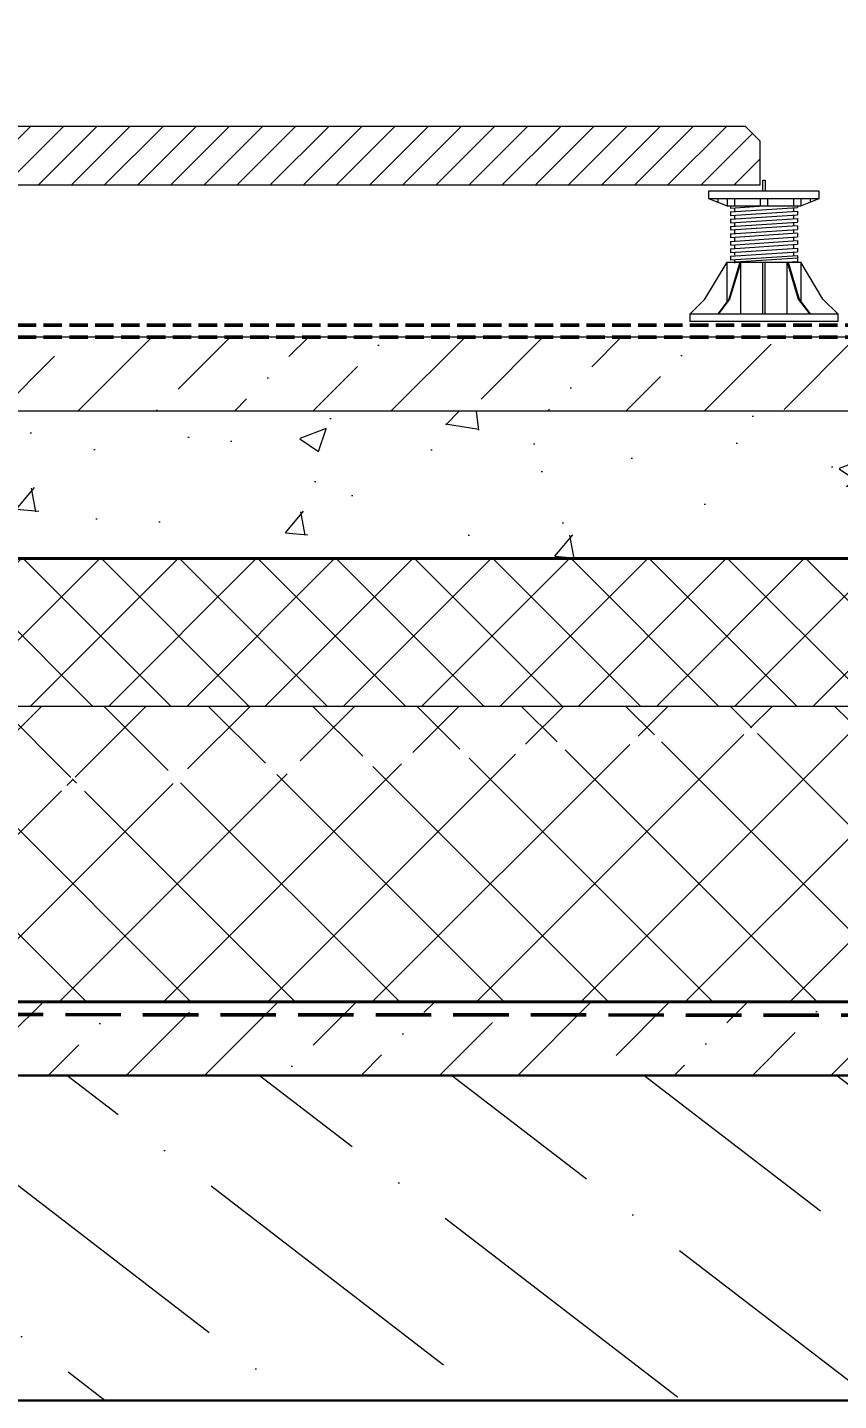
# Model space of a CAD drawing. Header units: millimetres. Extents: x 77165 to 11476408, y -193619 to 427745.
# Drawn here: x 401950 to 403048, y 353229 to 355087 of the extents above; entities that cross this region are included whole.
import ezdxf
from ezdxf import colors
from ezdxf.entities.mleader import LeaderData, LeaderLine
from ezdxf.math import Vec2, Vec3

# ---------------------------------------------------------------- set-up
doc = ezdxf.new("R2010")
doc.units = ezdxf.units.MM
doc.linetypes.add('ГОСТ 2.303 4', pattern=[7, 5, -2, 0])
for name, color, linetype, lineweight in [('A-DETL-GENF', 7, 'Continuous', 18), ('A-DETL-THIN', 7, 'Continuous', 18), ('АР_Перекрытие', 250, 'Continuous', 30), ('АР_Штриховка', 253, 'Continuous', 13), ('СПДС_СИМВОЛЫ', 7, 'Continuous', 25), ('Штриховка', 253, 'Continuous', 13)]:
    doc.layers.add(name, color=color, linetype=linetype, lineweight=lineweight)
doc.layers.add('АР_Кровельный аэратор', color=250, linetype='Continuous')
doc.styles.add('Архитект', font='isocpeur.ttf', dxfattribs={"width": 0.8, "oblique": 8})

# ---------------------------------------------------------------- blocks, each defined once
blk = doc.blocks.new('TN_LIN_Регулируемые пластиковые опоры - TN_LIN_Регулируемые пластиковые опоры-1473405-ТН-КРОВЛЯ Терраса - Водоприемная воронка')
at = {"layer": 'A-DETL-GENF'}
for p, q in [((49.25, 88.17), (49.25, 95.67)), ((49.25, 95.67), (50.75, 95.67)), ((50.75, 95.67), (50.75, 88.17)), ((12.5, 88.17), (12.5, 83.17)), ((87.5, 88.17), (12.5, 88.17)), ((87.5, 83.17), (87.5, 88.17)), ((12.5, 83.17), (87.5, 83.17)), ((12.5, 83.17), (25, 78.17)), ((18.75, 83.17), (18.75, 80.67)), ((25, 83.17), (25, 78.17)), ((25, 78.17), (75, 78.17)), ((27.25, 78.17), (27.25, 76.67)), ((27.25, 76.67), (50, 78.17)), ((27.25, 74.17), (72.75, 77.17)), ((27.25, 71.67), (72.75, 74.67)), ((30, 83.17), (30, 78.17)), ((30, 76.85), (30, 74.35)), ((47.5, 83.17), (47.5, 78.17)), ((52.5, 83.17), (52.5, 78.17)), ((70, 83.17), (70, 78.17)), ((70, 76.99), (70, 74.49)), ((72.75, 78.17), (72.75, 77.17)), ((72.75, 74.67), (72.75, 72.17)), ((75, 78.17), (87.5, 83.17)), ((75, 83.17), (75, 78.17)), ((81.25, 83.17), (81.25, 80.67)), ((27.25, 74.17), (27.25, 72.2)), ((27.25, 73.7), (27.25, 71.67)), ((27.25, 69.17), (72.75, 72.17)), ((27.25, 66.67), (72.75, 69.67)), ((27.25, 69.17), (27.25, 66.67)), ((27.25, 64.17), (72.75, 67.17)), ((30, 71.85), (30, 69.35)), ((30, 66.85), (30, 64.35)), ((70, 71.99), (70, 69.49)), ((70, 66.99), (70, 64.49)), ((72.75, 69.67), (72.75, 67.17)), ((72.75, 64.67), (27.25, 61.67)), ((27.25, 64.17), (27.25, 61.67)), ((27.25, 59.17), (72.75, 62.17)), ((72.75, 59.67), (27.25, 56.67)), ((27.25, 59.17), (27.25, 56.67)), ((27.25, 54.17), (72.75, 57.17)), ((30, 61.85), (30, 59.35)), ((30, 56.85), (30, 54.35)), ((70, 61.99), (70, 59.49)), ((70, 56.99), (70, 54.49)), ((72.75, 64.67), (72.75, 62.17)), ((72.75, 59.67), (72.75, 57.17)), ((27.25, 51.67), (72.75, 54.67)), ((27.25, 54.17), (27.25, 51.67)), ((27.25, 49.17), (72.75, 52.17)), ((27.25, 46.67), (72.75, 49.67)), ((27.25, 49.17), (27.25, 46.67)), ((27.25, 48.7), (27.25, 47.2)), ((27.25, 44.17), (72.75, 47.17)), ((30, 51.85), (30, 49.35)), ((30, 51.31), (30, 49.82)), ((30, 51.31), (30, 49.82)), ((30, 46.85), (30, 44.82)), ((70, 51.99), (70, 49.49)), ((70, 46.99), (70, 44.49)), ((72.75, 54.67), (72.75, 52.17)), ((72.75, 49.67), (72.75, 47.17)), ((10, 15), (25, 40)), ((25, 40), (75, 40)), ((25, 13.47), (25, 40)), ((33.65, 40), (26.15, 15)), ((34.25, 40), (26.75, 15)), ((27.25, 41.67), (72.75, 44.67)), ((27.25, 44.17), (27.25, 41.67)), ((27.25, 40), (72.75, 43)), ((29.54, 40.15), (30.4, 40)), ((30, 41.85), (30, 39.35)), ((34.25, 5), (34.25, 40)), ((49.25, 5), (49.25, 40)), ((50.75, 5), (50.75, 40)), ((65.17, 40), (72.75, 40.5)), ((65.17, 40), (75, 40)), ((65.75, 5), (65.75, 40)), ((65.75, 40), (73.25, 15)), ((65.75, 40), (73.25, 15)), ((66.35, 40), (73.85, 15)), ((70.47, 40.35), (69.3, 40)), ((72.75, 44.67), (72.75, 42.17)), ((72.75, 43), (72.75, 40.5)), ((75, 40), (75, 13.47)), ((90, 15), (75, 40)), ((0, 5), (10, 15)), ((26.15, 15), (18.65, 5)), ((26.75, 15), (19.25, 5)), ((73.25, 15), (80.75, 5)), ((73.85, 15), (81.35, 5)), ((100, 5), (90, 15)), ((0, 5), (100, 5)), ((0, 0), (0, 5)), ((100, 0), (0, 0)), ((100, 5), (100, 0))]:
    blk.add_line(p, q, dxfattribs=at)

msp = doc.modelspace()

# ---------------------------------------------------------------- hatches: boundary and pattern name
at = {"layer": 'A-DETL-GENF'}
h = msp.add_hatch(dxfattribs=at)
h.set_pattern_fill('ANSI31', color=0, scale=9.990009, angle=180)
h.set_pattern_definition([(45, (330548.904, 466876.02), (-22.4282095, 22.4282095), [])])
h.paths.add_polyline_path([(400901.79837, 354873.84322), (400901.79837, 354933.78327), (400921.77839, 354953.76329), (402921.77839, 354953.76329), (402941.75841, 354933.78327), (402941.75841, 354873.84322), (401273.06514, 354873.84322)])
at = {"layer": 'АР_Кровельный аэратор', "lineweight": 15}
h = msp.add_hatch(dxfattribs=at)
h.set_pattern_fill('AR-CONC', color=256, scale=2)
h.set_pattern_definition([(50, (-1315204.05, -59630.93), (364.36934, -31.87817), [38.1, -419.1]), (355, (-1315204.05, -59630.93), (-70.48684, 382.11369), [30.48, -335.28117]), (100.451445, (-1315173.7, -59633.6), (293.882494, 350.235504), [32.38002, -356.18049]), (46.1842, (-1315204.05, -59529.33), (542.15808, -84.08466), [57.15, -628.65]), (96.635558, (-1315158.9, -59536.34), (474.80827, 494.85225), [48.57005, -534.27122]), (351.18415, (-1315204.05, -59529.33), (474.80827, 494.85225), [45.71993, -502.91946]), (21, (-1315153.25, -59554.73), (303.22878, -204.530396), [38.1, -419.1]), (326, (-1315153.25, -59554.73), (123.60406, 368.37593), [30.48, -335.28]), (71.451445, (-1315128, -59571.77), (426.83284, 163.84554), [32.38002, -356.179875]), (37.5, (-1315204.05, -59630.93), (6.1772065, 169.110078), [0, -331.216, 0, -340.36, 0, -336.55]), (7.5, (-1315204.05, -59630.93), (133.639325, 200.36115), [0, -194.056, 0, -323.596, 0, -128.27]), (327.5, (-1315317.34, -59630.93), (271.18119, -11.457488), [0, -127, 0, -396.24, 0, -525.78]), (317.5, (-1315368.14, -59630.93), (296.258363, 50.852982), [0, -165.1, 0, -263.144, 0, -373.38])])
h.paths.add_polyline_path([(400206.99326, 354369.42694), (403327.00653, 354368.42794), (403327.00653, 354568.22811), (400206.99326, 354568.22811)])
at = {"layer": 'АР_Штриховка', "transparency": 33554559}
h = msp.add_hatch(dxfattribs=at)
h.set_pattern_fill('ANSI36', color=256, scale=50, angle=97.43388889)
h.set_pattern_definition([(142.433889, (-1316364.05, -59231.33), (-316.994321, 43.542487), [396.875, -79.375, 0, -79.375])])
h.paths.add_polyline_path([(397547.45284, 353669.12732), (397547.45284, 353229.12732), (403327.26624, 353229.12732), (403327.26624, 353669.12732)])
at = {"layer": 'Штриховка', "ltscale": 15}
h = msp.add_hatch(dxfattribs=at)
h.set_pattern_fill('БЕТОН И ИЗДЕЛИЯ ИЗ НЕГО', color=256, scale=29.970027, angle=180, pattern_type=2)
h.set_pattern_definition([(45, (524474.985, 420230.125), (39.735017, 145.69506), [187.312666, -40.459536, 0, -40.459536])])
edge = h.paths.add_edge_path()
edge.add_line((403315.9376, 354568.22811), (400195.92433, 354568.22811))
edge.add_line((400195.92433, 354668.1282), (400195.92433, 354568.22811))
edge.add_line((400195.92433, 354668.1282), (400235.88436, 354668.1282))
edge.add_line((400235.88436, 354668.1282), (400435.68454, 354668.1282))
edge.add_line((400435.68454, 354668.1282), (403304.94859, 354668.6277))
edge.add_line((403315.9376, 354568.22811), (403304.94859, 354668.6277))
at = {"layer": 'Штриховка', "ltscale": 10}
h = msp.add_hatch(dxfattribs=at)
h.set_pattern_fill('НЕМЕТАЛЛИЧЕСКИЕ МАТЕРИАЛЫ', color=256, scale=29.970027, angle=180, pattern_type=2)
h.set_pattern_definition([(45, (524486.054, 420330.025), (-52.980022, 52.980022), []), (135, (524486.054, 420330.025), (-52.980022, -52.980022), [])])
edge = h.paths.add_edge_path()
edge.add_line((400007.19308, 354368.42794), (400007.19308, 354168.62776))
edge.add_line((400206.99326, 354368.42794), (400007.19308, 354368.42794))
edge.add_line((403327.00653, 354368.42794), (400206.99326, 354368.42794))
edge.add_line((403327.00653, 354168.62776), (403327.00653, 354368.42794))
edge.add_line((403327.00653, 354168.62776), (400007.19308, 354168.62776))
at = {"layer": 'Штриховка', "ltscale": 75}
h = msp.add_hatch(dxfattribs=at)
h.set_pattern_fill('НЕМЕТАЛЛИЧЕСКИЕ МАТЕРИАЛЫ', color=256, scale=39.960035, angle=180, pattern_type=2)
h.set_pattern_definition([(45, (538770.75, 420330.02), (-70.64003, 70.64003), []), (135, (538770.75, 420330.02), (-70.64003, -70.64003), [])])
edge = h.paths.add_edge_path()
edge.add_line((400007.19308, 353973.82259), (400007.19308, 353769.02741))
edge.add_line((403327.00653, 354165.17917), (400007.19308, 353973.82259))
edge.add_line((403327.00653, 354165.17917), (403327.00653, 353769.02741))
edge.add_line((403327.00653, 353769.02741), (400007.19308, 353769.02741))
edge = h.paths.add_edge_path()
edge.add_line((403327.00653, 354168.62776), (400007.19308, 354168.62776))
edge.add_line((402005.19485, 354072.01809), (403327.00653, 354168.62776))
edge.add_line((402025.17486, 354067.02309), (402005.19485, 354072.01809))
edge.add_line((401985.21483, 354057.03308), (402025.17486, 354067.02309))
edge.add_line((402005.19485, 354052.03808), (401985.21483, 354057.03308))
edge.add_line((402005.19485, 354052.03808), (403327.00653, 354165.17917))
edge.add_line((403327.00653, 354165.17917), (400007.19308, 353973.82259))
edge.add_line((400007.19308, 354168.62776), (400007.19308, 353973.82259))
at = {"layer": 'Штриховка', "ltscale": 15}
h = msp.add_hatch(dxfattribs=at)
h.set_pattern_fill('БЕТОН И ИЗДЕЛИЯ ИЗ НЕГО', color=256, scale=29.970027, angle=180, pattern_type=2)
h.set_pattern_definition([(45, (524486.054, 420230.125), (39.735017, 145.69506), [187.312666, -40.459536, 0, -40.459536])])
edge = h.paths.add_edge_path()
edge.add_line((400007.19308, 353669.12732), (403327.00653, 353669.12732))
edge.add_line((403327.00653, 353768.02841), (403327.00653, 353669.12732))
edge.add_line((403327.00653, 353768.02841), (400007.19308, 353769.02741))
edge.add_line((400007.19308, 353769.02741), (400007.19308, 353669.12732))

# ---------------------------------------------------------------- linework, layer by layer
at = {"layer": 'A-DETL-THIN', "color": 0}
for p, q in [((400921.77839, 354953.76329), (402921.77839, 354953.76329)), ((402921.77839, 354953.76329), (402941.75841, 354933.78327)), ((402941.75841, 354933.78327), (402941.75841, 354873.84322)), ((402941.75841, 354873.84322), (400901.79837, 354873.84322))]:
    msp.add_line(p, q, dxfattribs=at)
at = {"layer": 'АР_Перекрытие', "lineweight": 30, "ltscale": 100, "elevation": 0}
msp.add_lwpolyline([(397547.45284, 353669.12732), (397547.45284, 353229.12732), (403327.26624, 353229.12732), (403327.26624, 353669.12732)], close=True, dxfattribs=at)
at = {"layer": 'СПДС_СИМВОЛЫ', "color": 30, "linetype": 'Continuous', "ltscale": 2.5}
msp.add_line((400007.19308, 354369.42694), (403327.00653, 354369.42694), dxfattribs=at)
at = {"layer": 'СПДС_СИМВОЛЫ', "color": 3, "linetype": 'Continuous', "ltscale": 2.5}
msp.add_line((403327.00653, 353768.02841), (400006.19408, 353768.02841), dxfattribs=at)
msp.add_lwpolyline([(403327.00653, 353769.02741), (400007.19308, 353769.02741), (400007.19308, 354408.38797)], dxfattribs=at)
at = {"layer": 'СПДС_СИМВОЛЫ', "color": 30, "linetype": 'Continuous', "ltscale": 2.5}
msp.add_lwpolyline([(400007.19308, 354368.42794), (403327.00653, 354368.42794)], dxfattribs=at)
at = {"layer": 'СПДС_СИМВОЛЫ', "color": 30, "linetype": 'Continuous', "ltscale": 2.5, "const_width": 0.999}
for points in [[(401951.2488, 354368.92744), (401955.2448, 354368.92744)], [(401958.24181, 354368.92744), (401962.23781, 354368.92744)], [(401965.23481, 354368.92744), (401969.23082, 354368.92744)], [(401972.22782, 354368.92744), (401976.22382, 354368.92744)], [(401979.22082, 354368.92744), (401983.21683, 354368.92744)], [(401986.21383, 354368.92744), (401990.20983, 354368.92744)], [(401993.20684, 354368.92744), (401997.20284, 354368.92744)], [(402000.19984, 354368.92744), (402004.19585, 354368.92744)], [(402007.19285, 354368.92744), (402011.18885, 354368.92744)], [(402014.18586, 354368.92744), (402018.18186, 354368.92744)], [(402021.17886, 354368.92744), (402025.17486, 354368.92744)], [(402028.17187, 354368.92744), (402032.16787, 354368.92744)], [(402035.16487, 354368.92744), (402039.16088, 354368.92744)], [(402042.15788, 354368.92744), (402046.15388, 354368.92744)], [(402049.15089, 354368.92744), (402053.14689, 354368.92744)], [(402056.14389, 354368.92744), (402060.1399, 354368.92744)], [(402063.1369, 354368.92744), (402067.1329, 354368.92744)], [(402070.1299, 354368.92744), (402074.12591, 354368.92744)], [(402077.12291, 354368.92744), (402081.11891, 354368.92744)], [(402084.11592, 354368.92744), (402088.11192, 354368.92744)], [(402091.10892, 354368.92744), (402095.10493, 354368.92744)], [(402098.10193, 354368.92744), (402102.09793, 354368.92744)], [(402105.09494, 354368.92744), (402109.09094, 354368.92744)], [(402112.08794, 354368.92744), (402116.08395, 354368.92744)], [(402119.08095, 354368.92744), (402123.07695, 354368.92744)], [(402126.07395, 354368.92744), (402130.06996, 354368.92744)], [(402133.06696, 354368.92744), (402137.06296, 354368.92744)], [(402140.05997, 354368.92744), (402144.05597, 354368.92744)], [(402147.05297, 354368.92744), (402151.04898, 354368.92744)], [(402154.04598, 354368.92744), (402158.04198, 354368.92744)], [(402161.03898, 354368.92744), (402165.03499, 354368.92744)], [(402168.03199, 354368.92744), (402172.02799, 354368.92744)], [(402175.025, 354368.92744), (402179.021, 354368.92744)], [(402182.018, 354368.92744), (402186.01401, 354368.92744)], [(402189.01101, 354368.92744), (402193.00701, 354368.92744)], [(402196.00402, 354368.92744), (402200.00002, 354368.92744)], [(402202.99702, 354368.92744), (402206.99303, 354368.92744)], [(402209.99003, 354368.92744), (402213.98603, 354368.92744)], [(402216.98303, 354368.92744), (402220.97904, 354368.92744)], [(402223.97604, 354368.92744), (402227.97204, 354368.92744)], [(402230.96905, 354368.92744), (402234.96505, 354368.92744)], [(402237.96205, 354368.92744), (402241.95806, 354368.92744)], [(402244.95506, 354368.92744), (402248.95106, 354368.92744)], [(402251.94807, 354368.92744), (402255.94407, 354368.92744)], [(402258.94107, 354368.92744), (402262.93708, 354368.92744)], [(402265.93408, 354368.92744), (402269.93008, 354368.92744)], [(402272.92708, 354368.92744), (402276.92309, 354368.92744)], [(402279.92009, 354368.92744), (402283.91609, 354368.92744)], [(402286.9131, 354368.92744), (402290.9091, 354368.92744)], [(402293.9061, 354368.92744), (402297.90211, 354368.92744)], [(402300.89911, 354368.92744), (402304.89511, 354368.92744)], [(402307.89211, 354368.92744), (402311.88812, 354368.92744)], [(402314.88512, 354368.92744), (402318.88112, 354368.92744)], [(402321.87813, 354368.92744), (402325.87413, 354368.92744)], [(402328.87113, 354368.92744), (402332.86714, 354368.92744)], [(402335.86414, 354368.92744), (402339.86014, 354368.92744)], [(402342.85715, 354368.92744), (402346.85315, 354368.92744)], [(402349.85015, 354368.92744), (402353.84616, 354368.92744)], [(402356.84316, 354368.92744), (402360.83916, 354368.92744)], [(402363.83616, 354368.92744), (402367.83217, 354368.92744)], [(402370.82917, 354368.92744), (402374.82517, 354368.92744)], [(402377.82218, 354368.92744), (402381.81818, 354368.92744)], [(402384.81518, 354368.92744), (402388.81119, 354368.92744)], [(402391.80819, 354368.92744), (402395.80419, 354368.92744)], [(402398.8012, 354368.92744), (402402.7972, 354368.92744)], [(402405.7942, 354368.92744), (402409.7902, 354368.92744)], [(402412.78721, 354368.92744), (402416.78321, 354368.92744)], [(402419.78021, 354368.92744), (402423.77622, 354368.92744)], [(402426.77322, 354368.92744), (402430.76922, 354368.92744)], [(402433.76623, 354368.92744), (402437.76223, 354368.92744)], [(402440.75923, 354368.92744), (402444.75524, 354368.92744)], [(402447.75224, 354368.92744), (402451.74824, 354368.92744)], [(402454.74524, 354368.92744), (402458.74125, 354368.92744)], [(402461.73825, 354368.92744), (402465.73425, 354368.92744)], [(402468.73126, 354368.92744), (402472.72726, 354368.92744)], [(402475.72426, 354368.92744), (402479.72027, 354368.92744)], [(402482.71727, 354368.92744), (402486.71327, 354368.92744)], [(402489.71028, 354368.92744), (402493.70628, 354368.92744)], [(402496.70328, 354368.92744), (402500.69929, 354368.92744)], [(402503.69629, 354368.92744), (402507.69229, 354368.92744)], [(402510.68929, 354368.92744), (402514.6853, 354368.92744)], [(402517.6823, 354368.92744), (402521.6783, 354368.92744)], [(402524.67531, 354368.92744), (402528.67131, 354368.92744)], [(402531.66831, 354368.92744), (402535.66432, 354368.92744)], [(402538.66132, 354368.92744), (402542.65732, 354368.92744)], [(402545.65433, 354368.92744), (402549.65033, 354368.92744)], [(402552.64733, 354368.92744), (402556.64333, 354368.92744)], [(402559.64034, 354368.92744), (402563.63634, 354368.92744)], [(402566.63334, 354368.92744), (402570.62935, 354368.92744)], [(402573.62635, 354368.92744), (402577.62235, 354368.92744)], [(402580.61936, 354368.92744), (402584.61536, 354368.92744)], [(402587.61236, 354368.92744), (402591.60837, 354368.92744)], [(402594.60537, 354368.92744), (402598.60137, 354368.92744)], [(402601.59837, 354368.92744), (402605.59438, 354368.92744)], [(402608.59138, 354368.92744), (402612.58738, 354368.92744)], [(402615.58439, 354368.92744), (402619.58039, 354368.92744)], [(402622.57739, 354368.92744), (402626.5734, 354368.92744)], [(402629.5704, 354368.92744), (402633.5664, 354368.92744)], [(402636.56341, 354368.92744), (402640.55941, 354368.92744)], [(402643.55641, 354368.92744), (402647.55242, 354368.92744)], [(402650.54942, 354368.92744), (402654.54542, 354368.92744)], [(402657.54242, 354368.92744), (402661.53843, 354368.92744)], [(402664.53543, 354368.92744), (402668.53143, 354368.92744)], [(402671.52844, 354368.92744), (402675.52444, 354368.92744)], [(402678.52144, 354368.92744), (402682.51745, 354368.92744)], [(402685.51445, 354368.92744), (402689.51045, 354368.92744)], [(402692.50745, 354368.92744), (402696.50346, 354368.92744)], [(402699.50046, 354368.92744), (402703.49646, 354368.92744)], [(402706.49347, 354368.92744), (402710.48947, 354368.92744)], [(402713.48647, 354368.92744), (402717.48248, 354368.92744)], [(402720.47948, 354368.92744), (402724.47548, 354368.92744)], [(402727.47249, 354368.92744), (402731.46849, 354368.92744)], [(402734.46549, 354368.92744), (402738.4615, 354368.92744)], [(402741.4585, 354368.92744), (402745.4545, 354368.92744)], [(402748.4515, 354368.92744), (402752.44751, 354368.92744)], [(402755.44451, 354368.92744), (402759.44051, 354368.92744)], [(402762.43752, 354368.92744), (402766.43352, 354368.92744)], [(402769.43052, 354368.92744), (402773.42653, 354368.92744)], [(402776.42353, 354368.92744), (402780.41953, 354368.92744)], [(402783.41654, 354368.92744), (402787.41254, 354368.92744)], [(402790.40954, 354368.92744), (402794.40555, 354368.92744)], [(402797.40255, 354368.92744), (402801.39855, 354368.92744)], [(402804.39555, 354368.92744), (402808.39156, 354368.92744)], [(402811.38856, 354368.92744), (402815.38456, 354368.92744)], [(402818.38157, 354368.92744), (402822.37757, 354368.92744)], [(402825.37457, 354368.92744), (402829.37058, 354368.92744)], [(402832.36758, 354368.92744), (402836.36358, 354368.92744)], [(402839.36058, 354368.92744), (402843.35659, 354368.92744)], [(402846.35359, 354368.92744), (402850.34959, 354368.92744)], [(402853.3466, 354368.92744), (402857.3426, 354368.92744)], [(402860.3396, 354368.92744), (402864.33561, 354368.92744)], [(402867.33261, 354368.92744), (402871.32861, 354368.92744)], [(402874.32562, 354368.92744), (402878.32162, 354368.92744)], [(402881.31862, 354368.92744), (402885.31463, 354368.92744)], [(402888.31163, 354368.92744), (402892.30763, 354368.92744)], [(402895.30463, 354368.92744), (402899.30064, 354368.92744)], [(402902.29764, 354368.92744), (402906.29364, 354368.92744)], [(402909.29065, 354368.92744), (402913.28665, 354368.92744)], [(402916.28365, 354368.92744), (402920.27966, 354368.92744)], [(402923.27666, 354368.92744), (402927.27266, 354368.92744)], [(402930.26967, 354368.92744), (402934.26567, 354368.92744)], [(402937.26267, 354368.92744), (402941.25867, 354368.92744)], [(402944.25568, 354368.92744), (402948.25168, 354368.92744)], [(402951.24868, 354368.92744), (402955.24469, 354368.92744)], [(402958.24169, 354368.92744), (402962.23769, 354368.92744)], [(402965.2347, 354368.92744), (402969.2307, 354368.92744)], [(402972.2277, 354368.92744), (402976.22371, 354368.92744)], [(402979.22071, 354368.92744), (402983.21671, 354368.92744)], [(402986.21371, 354368.92744), (402990.20972, 354368.92744)], [(402993.20672, 354368.92744), (402997.20272, 354368.92744)], [(403000.19973, 354368.92744), (403004.19573, 354368.92744)], [(403007.19273, 354368.92744), (403011.18874, 354368.92744)], [(403014.18574, 354368.92744), (403018.18174, 354368.92744)], [(403021.17875, 354368.92744), (403025.17475, 354368.92744)], [(403028.17175, 354368.92744), (403032.16776, 354368.92744)], [(403035.16476, 354368.92744), (403039.16076, 354368.92744)], [(403042.15776, 354368.92744), (403046.15377, 354368.92744)]]:
    msp.add_lwpolyline(points, dxfattribs=at)
at = {"layer": 'СПДС_СИМВОЛЫ', "color": 3, "linetype": 'Continuous', "ltscale": 2.5, "const_width": 0.999}
for points in [[(401956.37732, 353768.52791), (401952.38131, 353768.52791)], [(401963.37032, 353768.52791), (401959.37432, 353768.52791)], [(401970.36333, 353768.52791), (401966.36733, 353768.52791)], [(401977.35634, 353768.52791), (401973.36033, 353768.52791)], [(401984.34934, 353768.52791), (401980.35334, 353768.52791)], [(401991.34235, 353768.52791), (401987.34635, 353768.52791)], [(401998.33536, 353768.52791), (401994.33935, 353768.52791)], [(402005.32836, 353768.52791), (402001.33236, 353768.52791)], [(402012.32137, 353768.52791), (402008.32536, 353768.52791)], [(402019.31437, 353768.52791), (402015.31837, 353768.52791)], [(402026.30738, 353768.52791), (402022.31138, 353768.52791)], [(402033.30039, 353768.52791), (402029.30438, 353768.52791)], [(402040.29339, 353768.52791), (402036.29739, 353768.52791)], [(402047.2864, 353768.52791), (402043.2904, 353768.52791)], [(402054.27941, 353768.52791), (402050.2834, 353768.52791)], [(402061.27241, 353768.52791), (402057.27641, 353768.52791)], [(402068.26542, 353768.52791), (402064.26941, 353768.52791)], [(402075.25842, 353768.52791), (402071.26242, 353768.52791)], [(402082.25143, 353768.52791), (402078.25543, 353768.52791)], [(402089.24444, 353768.52791), (402085.24843, 353768.52791)], [(402096.23744, 353768.52791), (402092.24144, 353768.52791)], [(402103.23045, 353768.52791), (402099.23444, 353768.52791)], [(402110.22345, 353768.52791), (402106.22745, 353768.52791)], [(402117.21646, 353768.52791), (402113.22046, 353768.52791)], [(402124.20947, 353768.52791), (402120.21346, 353768.52791)], [(402131.20247, 353768.52791), (402127.20647, 353768.52791)], [(402138.19548, 353768.52791), (402134.19948, 353768.52791)], [(402145.18849, 353768.52791), (402141.19248, 353768.52791)], [(402152.18149, 353768.52791), (402148.18549, 353768.52791)], [(402159.1745, 353768.52791), (402155.17849, 353768.52791)], [(402166.1675, 353768.52791), (402162.1715, 353768.52791)], [(402173.16051, 353768.52791), (402169.16451, 353768.52791)], [(402180.15352, 353768.52791), (402176.15751, 353768.52791)], [(402187.14652, 353768.52791), (402183.15052, 353768.52791)], [(402194.13953, 353768.52791), (402190.14353, 353768.52791)], [(402201.13253, 353768.52791), (402197.13653, 353768.52791)], [(402208.12554, 353768.52791), (402204.12954, 353768.52791)], [(402215.11855, 353768.52791), (402211.12254, 353768.52791)], [(402222.11155, 353768.52791), (402218.11555, 353768.52791)], [(402229.10456, 353768.52791), (402225.10856, 353768.52791)], [(402236.09757, 353768.52791), (402232.10156, 353768.52791)], [(402243.09057, 353768.52791), (402239.09457, 353768.52791)], [(402250.08358, 353768.52791), (402246.08757, 353768.52791)], [(402257.07658, 353768.52791), (402253.08058, 353768.52791)], [(402264.06959, 353768.52791), (402260.07359, 353768.52791)], [(402271.0626, 353768.52791), (402267.06659, 353768.52791)], [(402278.0556, 353768.52791), (402274.0596, 353768.52791)], [(402285.04861, 353768.52791), (402281.05261, 353768.52791)], [(402292.04162, 353768.52791), (402288.04561, 353768.52791)], [(402299.03462, 353768.52791), (402295.03862, 353768.52791)], [(402306.02763, 353768.52791), (402302.03162, 353768.52791)], [(402313.02063, 353768.52791), (402309.02463, 353768.52791)], [(402320.01364, 353768.52791), (402316.01764, 353768.52791)], [(402327.00665, 353768.52791), (402323.01064, 353768.52791)], [(402333.99965, 353768.52791), (402330.00365, 353768.52791)], [(402340.99266, 353768.52791), (402336.99666, 353768.52791)], [(402347.98566, 353768.52791), (402343.98966, 353768.52791)], [(402354.97867, 353768.52791), (402350.98267, 353768.52791)], [(402361.97168, 353768.52791), (402357.97567, 353768.52791)], [(402368.96468, 353768.52791), (402364.96868, 353768.52791)], [(402375.95769, 353768.52791), (402371.96169, 353768.52791)], [(402382.9507, 353768.52791), (402378.95469, 353768.52791)], [(402389.9437, 353768.52791), (402385.9477, 353768.52791)], [(402396.93671, 353768.52791), (402392.9407, 353768.52791)], [(402403.92971, 353768.52791), (402399.93371, 353768.52791)], [(402410.92272, 353768.52791), (402406.92672, 353768.52791)], [(402417.91573, 353768.52791), (402413.91972, 353768.52791)], [(402424.90873, 353768.52791), (402420.91273, 353768.52791)], [(402431.90174, 353768.52791), (402427.90574, 353768.52791)], [(402438.89475, 353768.52791), (402434.89874, 353768.52791)], [(402445.88775, 353768.52791), (402441.89175, 353768.52791)], [(402452.88076, 353768.52791), (402448.88475, 353768.52791)], [(402459.87376, 353768.52791), (402455.87776, 353768.52791)], [(402466.86677, 353768.52791), (402462.87077, 353768.52791)], [(402473.85978, 353768.52791), (402469.86377, 353768.52791)], [(402480.85278, 353768.52791), (402476.85678, 353768.52791)], [(402487.84579, 353768.52791), (402483.84978, 353768.52791)], [(402494.83879, 353768.52791), (402490.84279, 353768.52791)], [(402501.8318, 353768.52791), (402497.8358, 353768.52791)], [(402508.82481, 353768.52791), (402504.8288, 353768.52791)], [(402515.81781, 353768.52791), (402511.82181, 353768.52791)], [(402522.81082, 353768.52791), (402518.81482, 353768.52791)], [(402529.80383, 353768.52791), (402525.80782, 353768.52791)], [(402536.79683, 353768.52791), (402532.80083, 353768.52791)], [(402543.78984, 353768.52791), (402539.79383, 353768.52791)], [(402550.78284, 353768.52791), (402546.78684, 353768.52791)], [(402557.77585, 353768.52791), (402553.77985, 353768.52791)], [(402564.76886, 353768.52791), (402560.77285, 353768.52791)], [(402571.76186, 353768.52791), (402567.76586, 353768.52791)], [(402578.75487, 353768.52791), (402574.75887, 353768.52791)], [(402585.74788, 353768.52791), (402581.75187, 353768.52791)], [(402592.74088, 353768.52791), (402588.74488, 353768.52791)], [(402599.73389, 353768.52791), (402595.73788, 353768.52791)], [(402606.72689, 353768.52791), (402602.73089, 353768.52791)], [(402613.7199, 353768.52791), (402609.7239, 353768.52791)], [(402620.71291, 353768.52791), (402616.7169, 353768.52791)], [(402627.70591, 353768.52791), (402623.70991, 353768.52791)], [(402634.69892, 353768.52791), (402630.70291, 353768.52791)], [(402641.69192, 353768.52791), (402637.69592, 353768.52791)], [(402648.68493, 353768.52791), (402644.68893, 353768.52791)], [(402655.67794, 353768.52791), (402651.68193, 353768.52791)], [(402662.67094, 353768.52791), (402658.67494, 353768.52791)], [(402669.66395, 353768.52791), (402665.66795, 353768.52791)], [(402676.65696, 353768.52791), (402672.66095, 353768.52791)], [(402683.64996, 353768.52791), (402679.65396, 353768.52791)], [(402690.64297, 353768.52791), (402686.64696, 353768.52791)], [(402697.63597, 353768.52791), (402693.63997, 353768.52791)], [(402704.62898, 353768.52791), (402700.63298, 353768.52791)], [(402711.62199, 353768.52791), (402707.62598, 353768.52791)], [(402718.61499, 353768.52791), (402714.61899, 353768.52791)], [(402725.608, 353768.52791), (402721.612, 353768.52791)], [(402732.601, 353768.52791), (402728.605, 353768.52791)], [(402739.59401, 353768.52791), (402735.59801, 353768.52791)], [(402746.58702, 353768.52791), (402742.59101, 353768.52791)], [(402753.58002, 353768.52791), (402749.58402, 353768.52791)], [(402760.57303, 353768.52791), (402756.57703, 353768.52791)], [(402767.56604, 353768.52791), (402763.57003, 353768.52791)], [(402774.55904, 353768.52791), (402770.56304, 353768.52791)], [(402781.55205, 353768.52791), (402777.55604, 353768.52791)], [(402788.54505, 353768.52791), (402784.54905, 353768.52791)], [(402795.53806, 353768.52791), (402791.54206, 353768.52791)], [(402802.53107, 353768.52791), (402798.53506, 353768.52791)], [(402809.52407, 353768.52791), (402805.52807, 353768.52791)], [(402816.51708, 353768.52791), (402812.52108, 353768.52791)], [(402823.51009, 353768.52791), (402819.51408, 353768.52791)], [(402830.50309, 353768.52791), (402826.50709, 353768.52791)], [(402837.4961, 353768.52791), (402833.50009, 353768.52791)], [(402844.4891, 353768.52791), (402840.4931, 353768.52791)], [(402851.48211, 353768.52791), (402847.48611, 353768.52791)], [(402858.47512, 353768.52791), (402854.47911, 353768.52791)], [(402865.46812, 353768.52791), (402861.47212, 353768.52791)], [(402872.46113, 353768.52791), (402868.46513, 353768.52791)], [(402879.45413, 353768.52791), (402875.45813, 353768.52791)], [(402886.44714, 353768.52791), (402882.45114, 353768.52791)], [(402893.44015, 353768.52791), (402889.44414, 353768.52791)], [(402900.43315, 353768.52791), (402896.43715, 353768.52791)], [(402907.42616, 353768.52791), (402903.43016, 353768.52791)], [(402914.41917, 353768.52791), (402910.42316, 353768.52791)], [(402921.41217, 353768.52791), (402917.41617, 353768.52791)], [(402928.40518, 353768.52791), (402924.40917, 353768.52791)], [(402935.39818, 353768.52791), (402931.40218, 353768.52791)], [(402942.39119, 353768.52791), (402938.39519, 353768.52791)], [(402949.3842, 353768.52791), (402945.38819, 353768.52791)], [(402956.3772, 353768.52791), (402952.3812, 353768.52791)], [(402963.37021, 353768.52791), (402959.37421, 353768.52791)], [(402970.36322, 353768.52791), (402966.36721, 353768.52791)], [(402977.35622, 353768.52791), (402973.36022, 353768.52791)], [(402984.34923, 353768.52791), (402980.35322, 353768.52791)], [(402991.34223, 353768.52791), (402987.34623, 353768.52791)], [(402998.33524, 353768.52791), (402994.33924, 353768.52791)], [(403005.32825, 353768.52791), (403001.33224, 353768.52791)], [(403012.32125, 353768.52791), (403008.32525, 353768.52791)], [(403019.31426, 353768.52791), (403015.31825, 353768.52791)], [(403026.30726, 353768.52791), (403022.31126, 353768.52791)], [(403033.30027, 353768.52791), (403029.30427, 353768.52791)], [(403040.29328, 353768.52791), (403036.29727, 353768.52791)], [(403047.28628, 353768.52791), (403043.29028, 353768.52791)]]:
    msp.add_lwpolyline(points, dxfattribs=at)
at = {"layer": 'Штриховка', "color": 6, "linetype": 'ГОСТ 2.303 4', "lineweight": 50, "ltscale": 15}
msp.add_lwpolyline([(400006.69358, 355063.96184), (400006.69358, 353752.66455), (403327.00653, 353750.55473)], dxfattribs=at)
at = {"layer": 'Штриховка', "color": 5, "linetype": 'ГОСТ 2.303 4', "lineweight": 50, "ltscale": 5}
msp.add_lwpolyline([(403327.00653, 354684.69905), (400759.3305, 354684.69905), (400747.23362, 354697.59098), (400682.00595, 354697.59098), (400658.97598, 354717.10459), (400446.75347, 354717.10459)], dxfattribs=at)
at = {"layer": 'Штриховка', "color": 1, "linetype": 'ГОСТ 2.303 4', "lineweight": 50, "ltscale": 5}
msp.add_lwpolyline([(403327.00653, 354668.1282), (400664.5647, 354668.1282), (400647.94569, 354683.32676), (400450.89147, 354683.32676)], dxfattribs=at)
at = {"layer": 'Штриховка', "ltscale": 20}
for points in [[(403327.00653, 354668.1282), (400206.99326, 354668.1282)], [(403327.00653, 354568.22811), (400206.99326, 354568.22811)], [(403327.00653, 354368.42794), (400007.19308, 354368.42794)], [(403327.00653, 354168.62776), (400007.19308, 354168.62776)], [(403327.00653, 353769.02741), (400007.19308, 353769.02741)]]:
    msp.add_lwpolyline(points, dxfattribs=at)

# ---------------------------------------------------------------- block references
at = {"layer": 'A-DETL-GENF', "color": 0, "xscale": 1.998001766994903, "yscale": 1.998001766994903, "zscale": 1.998001766994903}
msp.add_blockref('TN_LIN_Регулируемые пластиковые опоры - TN_LIN_Регулируемые пластиковые опоры-1473405-ТН-КРОВЛЯ Терраса - Водоприемная воронка', (402847.35282, 354689.69406), dxfattribs=at)

# ---------------------------------------------------------------- leaders
at = {"layer": 'АР_Кровельный аэратор', "lineweight": 15}
ml = msp.add_multileader_mtext('Standard', dxfattribs=at)
ml.set_content('{\\C256;Техноэласт ЭКП - 1 слой}', color=256, style='Архитект')
ml.set_leader_properties()
ml.build(insert=Vec2(0, 0))
ml.multileader.update_dxf_attribs({"text_left_attachment_type": 6, "text_right_attachment_type": 6, "dogleg_length": 50, "arrow_head_size": 124.87511})
ctx = ml.context
ctx.base_point, ctx.char_height, ctx.arrow_head_size, ctx.landing_gap_size, ctx.plane_origin = Vec3(401411.70743, 357011.99997), 124.8751104, 124.87511, 12.48751, Vec3(406654.26983, 356128.55941)
ctx.left_attachment, ctx.right_attachment = 6, 6
notes = []
notes.append((ctx, [(0, (1, 1, 0), (401361.75739, 357011.99997), (1, 0), 49.95004, [(0, [(400257.4428, 355008.41479)], 0, [])])]))
ctx.mtext.insert, ctx.mtext.width, ctx.mtext.defined_height, ctx.mtext.flow_direction = Vec3(401424.19494, 357161.8501), 2954.5600615, 301.80721, 5
ml = msp.add_multileader_mtext('Standard', dxfattribs=at)
ml.set_content('Бетонная плитка на регулируемых опорах (технические дорожки по кровле)- 1м шириной', color=256, style='Архитект')
ml.set_leader_properties()
ml.build(insert=Vec2(0, 0))
ml.multileader.update_dxf_attribs({"text_left_attachment_type": 6, "text_right_attachment_type": 6, "dogleg_length": 50, "arrow_head_size": 124.87511})
ctx = ml.context
ctx.base_point, ctx.char_height, ctx.arrow_head_size, ctx.landing_gap_size, ctx.plane_origin = Vec3(401411.70743, 356324.39962), 124.8751104, 124.87511, 12.48751, Vec3(407733.11091, 355702.53595)
ctx.left_attachment, ctx.right_attachment = 6, 6
notes.append((ctx, [(0, (1, 1, 0), (401361.75739, 356324.39962), (1, 0), 49.95004, [(0, [(401221.47865, 354953.76329)], 0, [])])]))
ctx.mtext.insert, ctx.mtext.width, ctx.mtext.defined_height, ctx.mtext.flow_direction = Vec3(401424.19494, 356486.73727), 2356.9167418, 301.80721, 5
for ctx, leaders in notes:
    for number, flags, end, landing, length, lines in leaders:
        leader = LeaderData()
        leader.index, (leader.has_last_leader_line, leader.has_dogleg_vector, leader.attachment_direction) = number, flags
        leader.last_leader_point, leader.dogleg_vector, leader.dogleg_length = Vec3(end), Vec3(landing), length
        for number, points, colour, breaks in lines:
            line = LeaderLine()
            line.index, line.vertices, line.color, line.breaks = number, Vec3.list(points), colors.encode_raw_color(colour), breaks
            leader.lines.append(line)
        ctx.leaders.append(leader)

doc.saveas('drawing.dxf')
